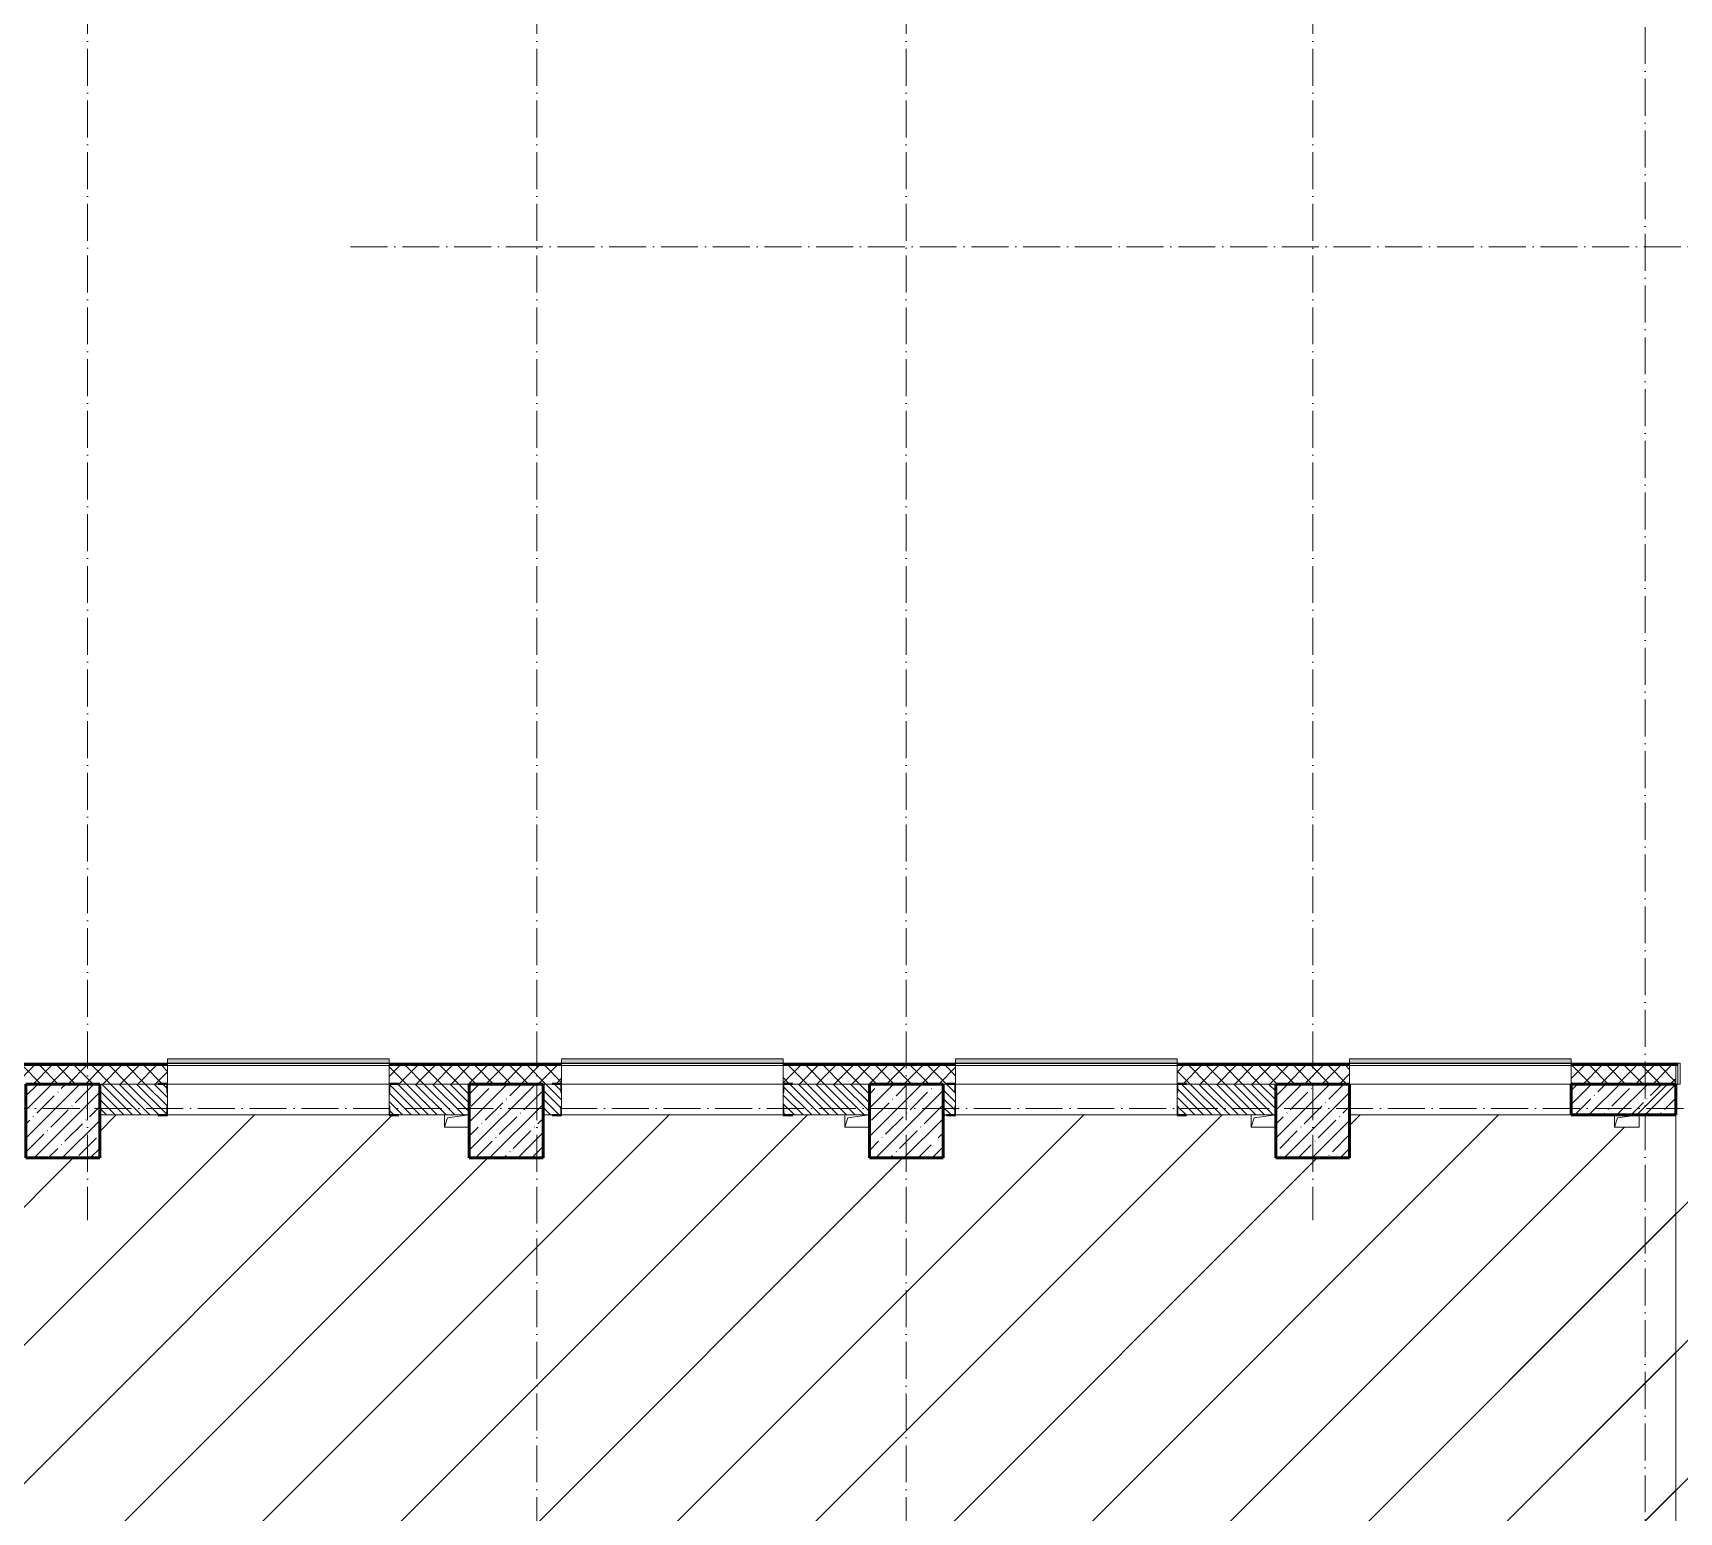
# Model space of a CAD drawing. Header units: millimetres. Extents: x -17017 to 628417, y -109036 to 199237.
# Drawn here: x 555367 to 568735, y -26211 to -14198 of the extents above; entities that cross this region are included whole.
import ezdxf

# ---------------------------------------------------------------- set-up
doc = ezdxf.new("R2010")
doc.units = ezdxf.units.MM
doc.linetypes.add('50_200_ШТРИХ_1Т_ш5_п1_п1_', pattern=[700, 500, -100, 0, -100])
for name, color, linetype, lineweight in [('A-FLOR-____-OTLN', 7, 'Continuous', 9), ('A-GENM-____-MCUT', 7, 'Continuous', 25), ('A-GENM-____-OTLN', 7, 'Continuous', 9), ('A-GENM-____-OTLN-1', 7, 'Continuous', 25), ('A-GLAZ-____-OTLN', 7, 'Continuous', 9), ('A-WALL-____-MCUT', 7, 'Continuous', 13), ('A-WALL-____-MCUT-1', 7, 'Continuous', 9), ('A-WALL-____-MCUT-2', 7, 'Continuous', 50), ('A-WALL-____-OTLN', 7, 'Continuous', 9), ('A-WALL-____-PATT-1', 7, 'Continuous', 9), ('A-WALL-FNSH-MCUT-1', 7, 'Continuous', 9), ('S-COLS-____-MCUT', 7, 'Continuous', 50), ('S-COLS-____-OTLN', 7, 'Continuous', 9), ('S-GRID-____-OTLN-1', 7, '50_200_ШТРИХ_1Т_ш5_п1_п1_', 9), ('стяжа', 7, 'Continuous', 30)]:
    doc.layers.add(name, color=color, linetype=linetype, lineweight=lineweight)
doc.layers.add('A-GLAZ-____-OTLN-1', color=7, linetype='Continuous', lineweight=9, true_color=0xc0c0c0)
pattern_1 = [(45, (239739.3, -3652.16), (-561.266, 561.266), [])]
pattern_2 = [(135, (523510.01, -90515.614), (-35.35534, -35.35534), [])]

# ---------------------------------------------------------------- blocks, each defined once
blk = doc.blocks.new('BSC_Колонна _Прямоугольная - 600х600-V74-АР1_План отверстий 3 этажа в осях 1-64_Ю-ЯЯ')
at = {"layer": 'S-COLS-____-OTLN'}
h = blk.add_hatch(dxfattribs=at)
h.set_pattern_fill('FP_83', color=256, style=0, pattern_type=2)
h.set_pattern_definition([(45, (-35700, -67481.04), (-114.04925, 114.04925), []), (45, (-35585.95, -67481.04), (-114.04925, 114.04925), [201.613, -40.323, 3.353, -36.97])])
h.paths.add_polyline_path([(-300, -300), (300, -300), (300, 300), (-300, 300)], flags=0)
at = {"layer": 'S-COLS-____-MCUT'}
for p, q in [((300, 300), (-300, 300)), ((-300, 300), (-300, -300)), ((300, -300), (300, 300)), ((-300, -300), (300, -300))]:
    blk.add_line(p, q, dxfattribs=at)
blk = doc.blocks.new('BSC_Колонна _Прямоугольная - 600х600-V78-АР1_План отверстий 3 этажа в осях 1-64_Ю-ЯЯ')
at = {"layer": 'S-COLS-____-OTLN'}
h = blk.add_hatch(dxfattribs=at)
h.set_pattern_fill('FP_87', color=256, style=0, pattern_type=2)
h.set_pattern_definition([(45, (-38950, -67481.04), (-114.04925, 114.04925), []), (45, (-38835.95, -67481.04), (-114.04925, 114.04925), [201.613, -40.323, 3.353, -36.97])])
h.paths.add_polyline_path([(-300, -300), (300, -300), (300, 300), (-300, 300)], flags=0)
at = {"layer": 'S-COLS-____-MCUT'}
for p, q in [((300, 300), (-300, 300)), ((-300, 300), (-300, -300)), ((300, -300), (300, 300)), ((-300, -300), (300, -300))]:
    blk.add_line(p, q, dxfattribs=at)
blk = doc.blocks.new('BSC_Колонна _Прямоугольная - 600х600-V85-АР1_План отверстий 3 этажа в осях 1-64_Ю-ЯЯ')
at = {"layer": 'S-COLS-____-OTLN'}
h = blk.add_hatch(dxfattribs=at)
h.set_pattern_fill('FP_93', color=256, style=0, pattern_type=2)
h.set_pattern_definition([(45, (-42250, -67481.04), (-114.04925, 114.04925), []), (45, (-42135.95, -67481.04), (-114.04925, 114.04925), [201.613, -40.323, 3.353, -36.97])])
h.paths.add_polyline_path([(-300, -300), (300, -300), (300, 300), (-300, 300)], flags=0)
at = {"layer": 'S-COLS-____-MCUT'}
for p, q in [((300, 300), (-300, 300)), ((-300, 300), (-300, -300)), ((300, -300), (300, 300)), ((-300, -300), (300, -300))]:
    blk.add_line(p, q, dxfattribs=at)
blk = doc.blocks.new('BSC_Колонна _Прямоугольная - 600х600-V89-АР1_План отверстий 3 этажа в осях 1-64_Ю-ЯЯ')
at = {"layer": 'S-COLS-____-OTLN'}
h = blk.add_hatch(dxfattribs=at)
h.set_pattern_fill('FP_94', color=256, style=0, pattern_type=2)
h.set_pattern_definition([(45, (-32100, -67481.04), (-114.04925, 114.04925), []), (45, (-31985.95, -67481.04), (-114.04925, 114.04925), [201.613, -40.323, 3.353, -36.97])])
h.paths.add_polyline_path([(-300, -300), (300, -300), (300, 300), (-300, 300)], flags=0)
at = {"layer": 'S-COLS-____-MCUT'}
for p, q in [((300, 300), (-300, 300)), ((-300, 300), (-300, -300)), ((300, -300), (300, 300)), ((-300, -300), (300, -300))]:
    blk.add_line(p, q, dxfattribs=at)
blk = doc.blocks.new('Фахверк_СКБ_Уголок - 250_2700-27497298-АР1_План отверстий 3 этажа в осях 1-64_Ю-ЯЯ')
at = {"layer": 'A-GENM-____-MCUT'}
for p, q in [((200, 181), (125, 181)), ((125, 181), (125, 106)), ((131, 106), (131, 175)), ((131, 175), (200, 175)), ((200, 175), (200, 181)), ((125, 106), (131, 106)), ((131, -6), (125, -6)), ((125, -6), (125, -81)), ((125, -81), (200, -81)), ((131, -75), (131, -6)), ((200, -75), (131, -75)), ((200, -81), (200, -75))]:
    blk.add_line(p, q, dxfattribs=at)
blk = doc.blocks.new('Фахверк_СКБ_Уголок - 250_2700-27509033-АР1_План отверстий 3 этажа в осях 1-64_Ю-ЯЯ')
at = {"layer": 'A-GENM-____-MCUT'}
for p, q in [((125, 181), (50, 181)), ((50, 181), (50, 175)), ((50, 175), (119, 175)), ((119, 175), (119, 106)), ((125, 106), (125, 181)), ((119, 106), (125, 106)), ((119, -75), (50, -75)), ((50, -75), (50, -81)), ((50, -81), (125, -81)), ((125, -6), (119, -6)), ((119, -6), (119, -75)), ((125, -81), (125, -6))]:
    blk.add_line(p, q, dxfattribs=at)
blk = doc.blocks.new('Фахверк_СКБ_Уголок - 250_2700_1-27501432-АР1_План отверстий 3 этажа в осях 1-64_Ю-ЯЯ')
at = {"layer": 'A-GENM-____-MCUT'}
for p, q in [((200, 181), (125, 181)), ((125, 181), (125, 106)), ((131, 106), (131, 175)), ((131, 175), (200, 175)), ((200, 175), (200, 181)), ((125, 106), (131, 106)), ((131, -6), (125, -6)), ((125, -6), (125, -81)), ((125, -81), (200, -81)), ((131, -75), (131, -6)), ((200, -75), (131, -75)), ((200, -81), (200, -75))]:
    blk.add_line(p, q, dxfattribs=at)
blk = doc.blocks.new('AR_Отверстие прямоугольное _в плите_ - AR_Отверстие прямоугольное _в плите_-30510712-АР1_План отверстий 3 этажа в осях 1-64_Ю-ЯЯ')
at = {"layer": 'A-GENM-____-OTLN'}
for p, q in [((-100, 50), (-100, -50)), ((-100, -50), (-75, 25)), ((-75, 25), (100, 50)), ((-100, -50), (100, -50))]:
    blk.add_line(p, q, dxfattribs=at)
blk = doc.blocks.new('AR_Отверстие прямоугольное _в плите_ - AR_Отверстие прямоугольное _в плите_-V184-АР1_План отверстий 3 этажа в осях 1-64_Ю-ЯЯ')
at = {"layer": 'A-GENM-____-OTLN'}
for p, q in [((-100, 50), (-100, -50)), ((-100, -50), (-75, 25)), ((-75, 25), (100, 50)), ((-100, -50), (100, -50))]:
    blk.add_line(p, q, dxfattribs=at)
blk = doc.blocks.new('AR_Отверстие прямоугольное _в плите_ - AR_Отверстие прямоугольное _в плите_-V183-АР1_План отверстий 3 этажа в осях 1-64_Ю-ЯЯ')
at = {"layer": 'A-GENM-____-OTLN'}
for p, q in [((-100, 50), (-100, -50)), ((-100, -50), (-75, 25)), ((-75, 25), (100, 50)), ((100, -50), (100, 50)), ((-100, -50), (100, -50))]:
    blk.add_line(p, q, dxfattribs=at)
blk = doc.blocks.new('Отлив_СКБ - Отлив витража_СФТК-31884011-АР1_План отверстий 3 этажа в осях 1-64_Ю-ЯЯ')
at = {"layer": 'A-GLAZ-____-OTLN-1'}
for points in [[(1800, 2), (1800, 37), (0, 37), (0, 2), (1715, 2)], [(1715, 0), (1800, 0), (1800, 2), (0, 2), (0, 0)]]:
    blk.add_hatch(color=256, dxfattribs=at).paths.add_polyline_path(points, flags=0)
at = {"layer": 'A-GLAZ-____-OTLN'}
for p, q in [((0, 3), (0, 37)), ((1800, 37), (0, 37)), ((0, 2), (1800, 2)), ((1800, 37), (1800, 3)), ((1800, 0), (0, 0))]:
    blk.add_line(p, q, dxfattribs=at)
blk = doc.blocks.new('Стены 11 - Стены 4-31628984-АР1_План отверстий 3 этажа в осях 1-64_Ю-ЯЯ')
at = {"layer": 'A-WALL-____-MCUT'}
for p, q in [((-1829, 41030), (-1829, 41010)), ((-1659, 41030), (-1829, 41030)), ((-1829, 41010), (-1659, 41010)), ((-1659, 41010), (-1659, 41030))]:
    blk.add_line(p, q, dxfattribs=at)
blk = doc.blocks.new('3эт')
at = {"layer": 'S-GRID-____-OTLN-1', "color": 251, "ltscale": 0.6, "true_color": 0x636466}
for p, q in [((316070.7, 4029.4), (316070.7, -20188)), ((319720.7, 4029.4), (319720.7, -33971.9)), ((322720.7, 4029.4), (322720.7, -33971.9)), ((326020.7, 4029.4), (326020.7, -20188)), ((328720.7, 3785.7), (328720.7, -33833.1)), ((318208.2, -12282.4), (387845.1, -12282.4)), ((387845.1, -19282.4), (279101.9, -19282.4))]:
    blk.add_line(p, q, dxfattribs=at)

msp = doc.modelspace()

# ---------------------------------------------------------------- hatches: boundary and pattern name
at = {"layer": 'A-WALL-____-PATT-1'}
h = msp.add_hatch(dxfattribs=at)
h.set_pattern_fill('FP_4', color=256, style=0, pattern_type=2)
h.set_pattern_definition([(45, (523510.01, -90515.61), (-70.71068, 70.71068), []), (135, (523510.01, -90515.61), (-70.71068, -70.71068), [])])
h.paths.add_polyline_path([(568710, -22735), (568710, -22585), (567860, -22585), (567860, -22735), (568566, -22735)], flags=0)
h.paths.add_polyline_path([(564735, -22735), (566060, -22735), (566060, -22585), (564660, -22585), (564660, -22729), (564735, -22729)], flags=0)
h.paths.add_polyline_path([(562785, -22735), (562785, -22729), (562860, -22729), (562860, -22585), (561460, -22585), (561460, -22729), (561535, -22729), (561535, -22735), (562760, -22735)], flags=0)
h.paths.add_polyline_path([(559585, -22735), (559585, -22729), (559660, -22729), (559660, -22585), (558260, -22585), (558260, -22729), (558335, -22729), (558335, -22735), (559510, -22735)], flags=0)
h.paths.add_polyline_path([(555910, -22735), (556385, -22735), (556385, -22729), (556460, -22729), (556460, -22585), (555060, -22585), (555060, -22729), (555135, -22729), (555135, -22735), (555310, -22735)], flags=0)
h.paths.add_polyline_path([(553185, -22735), (553185, -22729), (553260, -22729), (553260, -22585), (551860, -22585), (551860, -22729), (551935, -22729), (551935, -22735), (552760, -22735)], flags=0)
h.paths.add_polyline_path([(549985, -22735), (549985, -22729), (550060, -22729), (550060, -22585), (547360, -22585), (547360, -22735), (548240, -22735)], flags=0)
h = msp.add_hatch(dxfattribs=at)
h.set_pattern_fill('FP_9', color=256, style=0, pattern_type=2)
h.set_pattern_definition(pattern_2)
h.paths.add_polyline_path([(558910, -22985), (558910, -22735), (558266, -22735), (558266, -22804), (558260, -22804), (558260, -22916), (558266, -22916), (558266, -22985), (558845, -22985)], flags=0)
h.paths.add_polyline_path([(556385, -22985), (556454, -22985), (556454, -22916), (556460, -22916), (556460, -22804), (556454, -22804), (556454, -22735), (555910, -22735), (555910, -22985)], flags=0)
h = msp.add_hatch(dxfattribs=at)
h.set_pattern_fill('FP_9', color=256, style=0, pattern_type=2)
h.set_pattern_definition(pattern_2)
h.paths.add_polyline_path([(562160, -22985), (562160, -22735), (561466, -22735), (561466, -22804), (561460, -22804), (561460, -22916), (561466, -22916), (561466, -22985), (561535, -22985)], flags=0)
h.paths.add_polyline_path([(559510, -22985), (559654, -22985), (559654, -22916), (559660, -22916), (559660, -22804), (559654, -22804), (559654, -22735), (559510, -22735), (559510, -22916)], flags=0)
h = msp.add_hatch(dxfattribs=at)
h.set_pattern_fill('FP_9', color=256, style=0, pattern_type=2)
h.set_pattern_definition(pattern_2)
h.paths.add_polyline_path([(564735, -22985), (565460, -22985), (565460, -22735), (564666, -22735), (564666, -22804), (564660, -22804), (564660, -22916), (564666, -22916), (564666, -22985)], flags=0)
h.paths.add_polyline_path([(562785, -22985), (562854, -22985), (562854, -22916), (562860, -22916), (562860, -22804), (562854, -22804), (562854, -22735), (562760, -22735), (562760, -22985)], flags=0)
h = msp.add_hatch(dxfattribs=at)
h.set_pattern_fill('FP_12', color=256, style=0, pattern_type=2)
h.set_pattern_definition([(45, (523510, -90515.61), (-114.04925, 114.04925), []), (45, (523624.06, -90515.61), (-114.04925, 114.04925), [201.612, -40.322, 3.353, -36.97])])
h.paths.add_polyline_path([(568710, -22985), (568710, -22735), (567860, -22735), (567860, -22985), (568566, -22985)], flags=0)
at = {"layer": 'стяжа'}
h = msp.add_hatch(dxfattribs=at)
h.set_pattern_fill('ANSI31', color=5, scale=250)
h.set_pattern_definition(pattern_1)
h.paths.add_polyline_path([(598216, -23935), (597950, -23935), (597950, -23335), (597710, -23335), (597710, -22835), (598010, -22835), (598010, -20635), (597410, -20635), (597410, -20385), (592710, -20385), (592710, -20635), (592210, -20635), (592010, -20635), (592010, -21085), (591890, -21085), (591864, -21085), (591864, -21091), (591316, -21091), (590410, -21085), (590410, -20635), (587760, -20635), (587760, -21135), (587260, -21135), (587260, -22835), (587760, -22835), (587760, -23335), (587260, -23335), (586760, -23335), (585460, -23335), (584460, -23335), (583460, -23335), (582961, -23335), (582761, -23335), (582310, -23335), (580610, -23335), (580610, -24035), (580664, -24035), (580710, -24035), (580710, -24135), (581410, -24135), (581410, -24127), (581456, -24127), (581456, -24135), (581410, -24135), (580710, -24135), (580664, -24135), (580335, -24135), (579435, -24135), (579160, -24135), (579160, -23335), (577810, -23335), (577311, -23335), (577111, -23335), (576660, -23335), (576310, -23335), (576310, -23935), (576210, -23935), (576160, -23935), (575060, -23935), (574760, -23935), (573810, -23935), (573710, -23935), (573710, -23335), (573710, -23085), (573510, -23085), (573510, -22985), (571060, -22985), (569260, -22985), (569260, -22735), (568760, -22735), (568710, -22735), (567860, -22735), (567860, -22985), (568410, -22985), (568410, -23085), (568210, -23085), (568210, -22985), (567860, -22985), (566060, -22985), (566060, -23335), (565460, -23335), (565460, -23085), (565260, -23085), (565260, -22985), (564735, -22985), (564735, -22991), (564660, -22991), (564660, -22985), (562860, -22985), (562860, -22991), (562760, -22991), (562760, -23335), (562160, -23335), (562160, -23085), (561960, -23085), (561960, -22985), (561535, -22985), (561535, -22991), (561460, -22991), (559660, -22985), (559660, -22991), (559510, -22991), (559510, -23335), (558910, -23335), (558910, -23085), (558710, -23085), (558710, -22985), (558335, -22985), (558335, -22991), (558260, -22991), (556460, -22985), (556460, -22991), (556385, -22991), (555910, -22985), (555910, -23335), (555310, -23335), (555310, -22985), (555135, -22985), (555135, -22991), (555060, -22991), (553260, -22985), (553260, -22991), (553185, -22991), (552960, -22987), (552960, -23085), (552760, -23085), (552760, -23335), (552160, -23335), (552160, -23085), (551958, -23085), (551958, -22991), (551860, -22991), (550060, -22985), (550060, -22991), (549985, -22991), (547210, -22985), (547210, -23335), (546610, -23335), (546610, -23035), (546510, -23035), (546510, -22835), (541810, -22835), (541810, -23035), (541710, -23035), (541710, -23335), (541210, -23335), (541210, -23035), (541110, -23035), (541110, -22835), (537110, -22835), (537110, -23035), (537010, -23035), (537010, -23335), (536510, -23335), (536510, -23035), (536410, -23035), (536410, -22835), (533510, -22835), (533510, -23035), (533410, -23035), (533410, -23335), (532910, -23335), (532910, -23035), (532810, -23035), (532810, -22835), (531710, -22835), (531710, -23035), (530910, -23035), (530910, -22235), (531110, -22235), (531110, -16485), (530910, -16485), (530910, -15885), (530910, -15685), (531110, -15685), (531110, -13885), (531041, -13885), (531041, -13879), (531110, -13879), (531110, -13810), (531110, -13585), (530910, -13585), (530910, -13385), (530910, -7935), (530910, -7735), (530910, -7510), (530904, -7510), (530904, -7435), (530910, -5635), (530610, -5635), (530610, -5085), (529060, -5085), (529060, -5335), (529060, -5435), (528284, -5435), (528284, -5441), (527836, -5441), (527660, -5435), (527660, -5085), (521560, -5085), (521560, -5335), (521410, -5335), (521410, -5535), (521310, -5535), (521310, -5660), (521316, -5660), (521316, -5735), (521310, -7535), (521316, -7535), (521316, -7610), (521312, -8035), (521410, -8035), (521410, -8235), (521560, -8235), (521560, -8735), (521310, -8735), (521310, -10535), (521316, -10535), (521316, -10610), (521310, -11660), (521316, -11660), (521316, -11735), (521310, -13535), (521316, -13535), (521316, -13685), (521560, -13685), (523760, -13685), (523760, -13285), (526210, -13285), (526760, -13285), (526810, -13285), (526910, -13285), (526910, -13685), (528560, -13685), (529060, -13685), (529510, -13685), (530410, -13685), (530410, -13885), (529510, -13885), (529060, -13885), (529060, -14185), (529060, -15235), (529060, -15735), (529060, -15985), (529060, -17485), (529060, -19110), (529066, -19110), (529066, -19185), (529060, -19215), (529060, -19190), (528860, -19190), (528860, -20080), (529066, -20080), (529066, -20160), (529060, -20735), (528560, -20735), (528560, -20860), (528566, -20860), (528566, -20935), (528560, -21335), (528560, -22185), (528560, -22635), (528566, -22635), (528566, -22710), (528560, -22835), (529060, -22835), (529060, -23335), (529060, -23660), (529066, -23660), (529066, -23806), (529060, -23835), (529060, -24785), (529060, -25435), (529066, -25435), (529066, -25510), (529060, -28485), (529310, -28485), (530910, -28485), (531110, -28485), (531110, -27335), (531360, -27335), (532460, -27335), (532860, -27335), (533960, -27335), (534760, -27335), (536360, -27335), (536810, -27335), (537415, -27335), (537415, -27329), (537490, -27329), (537496, -27329), (537565, -27329), (538415, -27334), (538415, -27329), (538484, -27329), (538490, -27329), (538565, -27329), (539785, -27335), (539785, -27329), (539860, -27329), (539866, -27329), (539935, -27329), (541010, -27335), (541010, -27329), (541085, -27329), (541210, -27335), (541710, -27335), (542110, -27335), (542435, -27335), (542435, -27329), (542510, -27329), (542516, -27329), (542585, -27329), (542710, -27335), (543410, -27335), (544210, -27335), (544710, -27335), (544710, -26885), (544964, -26885), (545010, -26885), (545710, -26885), (545756, -26885), (545935, -26885), (546385, -26885), (547010, -26885), (547210, -26885), (547210, -27085), (547210, -27085), (547210, -27335), (548385, -27335), (548385, -27329), (548460, -27329), (548466, -27329), (548535, -27329), (549160, -27335), (549160, -27329), (549235, -27329), (549335, -27335), (549335, -27329), (549410, -27329), (549410, -27335), (550110, -27335), (550110, -27329), (550210, -27329), (550210, -27335), (550710, -27335), (550735, -27333), (550735, -27329), (550810, -27329), (550810, -27335), (551040, -27335), (551510, -27335), (551510, -27329), (551585, -27329), (551685, -27335), (551685, -27329), (551760, -27329), (551760, -27335), (551960, -27335), (552385, -27335), (552385, -27329), (552454, -27329), (552460, -27329), (552535, -27329), (553210, -27335), (553710, -27335), (554035, -27335), (554035, -27329), (554110, -27329), (554915, -27335), (555615, -27335), (555735, -27335), (555735, -27329), (555804, -27329), (555810, -27329), (555885, -27329), (556260, -27335), (556360, -27335), (556560, -27335), (556960, -27335), (559210, -27335), (559710, -27335), (560035, -27335), (560035, -27329), (560110, -27329), (560910, -27335), (561410, -27335), (561735, -27335), (561735, -27329), (561804, -27329), (561810, -27329), (561885, -27329), (562210, -27335), (562710, -27335), (566110, -27335), (567112, -27335), (567612, -27335), (567810, -27335), (568210, -27335), (568210, -27835), (568710, -27835), (568710, -31260), (568716, -31260), (568760, -31260), (568760, -31329), (568710, -31379), (568710, -34835), (568760, -34835), (569260, -34835), (569260, -34985), (569460, -34985), (569285, -35010), (569260, -35085), (569260, -35335), (569604, -35335), (569604, -35266), (569610, -35154), (569610, -35335), (571410, -35335), (571410, -35266), (571410, -35154), (571410, -35079), (571485, -35079), (571760, -35085), (571760, -34835), (572260, -34835), (572260, -34985), (572460, -34985), (572285, -35010), (572260, -35085), (572260, -35335), (572604, -35335), (572604, -35266), (572610, -35154), (572610, -35335), (574410, -35335), (574410, -35266), (574410, -35154), (574410, -35079), (574485, -35079), (575535, -35085), (575535, -35079), (575610, -35079), (577410, -35085), (577410, -35079), (577560, -35079), (577560, -34985), (577760, -34985), (577760, -34835), (577910, -34835), (577910, -31410), (577904, -31410), (577904, -31335), (577906, -30085), (577360, -30085), (577360, -29985), (577360, -29935), (577360, -29485), (577360, -28185), (573760, -28185), (573360, -28185), (573310, -28185), (573160, -28185), (573160, -27535), (572260, -27535), (572260, -27835), (571760, -27835), (571760, -27535), (571435, -27535), (571435, -27541), (571360, -27541), (571354, -27541), (571285, -27541), (570945, -27535), (570095, -27535), (569660, -27535), (569660, -27541), (569585, -27541), (569260, -27535), (569654, -27535), (569654, -27404), (569660, -27404), (569660, -27535), (570095, -27535), (570095, -27335), (569585, -27335), (569585, -27329), (569660, -27329), (570095, -27335), (570945, -27335), (571285, -27335), (571285, -27329), (571354, -27329), (571360, -27329), (571435, -27329), (571760, -27335), (572260, -27335), (573885, -27335), (573885, -27329), (573960, -27329), (573966, -27329), (574120, -27329), (574120, -27335), (574520, -27335), (574660, -27335), (574660, -27329), (574735, -27329), (574885, -27335), (574885, -27329), (574960, -27329), (575090, -27335), (575490, -27335), (575660, -27335), (575660, -27329), (575735, -27329), (575885, -27335), (575885, -27329), (575960, -27329), (575960, -27335), (576660, -27335), (576660, -27329), (576735, -27329), (576885, -27335), (576885, -27329), (576960, -27329), (577660, -27335), (577660, -27329), (577760, -27329), (577760, -27335), (578260, -27335), (578585, -27335), (578585, -27329), (578660, -27329), (579010, -27335), (579860, -27335), (580285, -27335), (580285, -27329), (580354, -27329), (580360, -27329), (580435, -27329), (580760, -27335), (581260, -27335), (581760, -27335), (582260, -27335), (583985, -27335), (583985, -27329), (584060, -27329), (584066, -27329), (584090, -27335), (584065, -27335), (584065, -27495), (584066, -27535), (585855, -27535), (585855, -27375), (585854, -27335), (585785, -27335), (585785, -27329), (585854, -27329), (585860, -27329), (585935, -27329), (586760, -27335), (587260, -27335), (587785, -27335), (587785, -27329), (587860, -27329), (587866, -27329), (587935, -27329), (588585, -27335), (588835, -27335), (588935, -27335), (588935, -27329), (589004, -27329), (589010, -27329), (589085, -27329), (590210, -27335), (590660, -27335), (592260, -27335), (592760, -27335), (595085, -27335), (595085, -27329), (595160, -27329), (595166, -27329), (595235, -27329), (596760, -27335), (596760, -27329), (596835, -27329), (597950, -27335), (597950, -26035), (598210, -26035)])
h = msp.add_hatch(dxfattribs=at)
h.set_pattern_fill('ANSI31', color=5, scale=250)
h.set_pattern_definition(pattern_1)
h.paths.add_polyline_path([(531110, -16485), (530910, -16485), (530910, -15885), (530910, -15685), (530910, -13885), (530835, -13885), (530835, -13891), (530760, -13891), (530760, -13816), (530760, -13754), (530760, -13685), (530410, -13685), (530410, -13885), (529510, -13885), (529060, -13885), (529060, -14185), (529060, -15235), (529060, -15735), (529060, -15985), (529060, -17485), (529060, -19110), (529066, -19110), (529066, -19185), (529060, -19215), (529060, -19185), (529020, -19185), (529020, -19190), (528854, -19190), (528854, -19110), (528855, -18735), (528260, -18735), (528260, -18635), (528260, -18585), (528260, -18135), (528260, -15009), (528254, -15009), (528254, -14561), (528260, -13885), (525135, -13885), (525135, -13891), (525060, -13891), (521554, -13885), (521560, -13885), (521560, -13685), (521060, -13685), (521060, -14185), (521060, -14660), (521060, -14729), (521129, -14729), (521129, -14735), (521241, -14735), (521241, -14729), (521310, -14729), (521310, -14660), (521316, -14660), (521316, -14735), (521310, -16535), (521316, -16535), (521316, -16610), (521313, -16785), (521410, -16785), (521410, -16985), (521560, -16985), (521560, -17485), (521310, -17485), (521310, -17660), (521316, -17660), (521316, -17735), (521310, -22535), (521316, -22535), (521316, -22610), (521310, -22835), (521560, -22835), (528360, -22835), (528360, -22710), (528354, -22710), (528354, -22635), (528360, -22185), (528360, -21335), (528360, -20935), (528354, -20935), (528354, -20860), (528360, -20535), (528360, -20860), (528360, -20929), (528429, -20929), (528479, -20935), (528491, -20935), (528491, -20929), (528560, -20929), (528560, -20860), (528560, -20735), (529060, -20735), (529060, -20160), (529060, -20091), (528991, -20091), (528991, -20085), (529066, -20085), (529066, -20160), (529060, -20735), (528560, -20735), (528560, -20860), (528566, -20860), (528566, -20935), (528560, -21335), (528560, -22185), (528560, -22635), (528566, -22635), (528566, -22710), (528560, -22835), (529060, -22835), (529060, -23335), (529060, -23660), (529066, -23660), (529066, -23735), (529060, -23835), (529060, -24785), (529060, -25435), (529066, -25435), (529066, -25510), (529060, -28485), (529310, -28485), (530910, -28485), (531110, -28485), (531110, -27335), (531360, -27335), (532460, -27335), (532860, -27335), (533960, -27335), (534760, -27335), (536360, -27335), (536810, -27335), (537415, -27335), (537415, -27329), (537490, -27329), (537496, -27329), (537565, -27329), (538415, -27334), (538415, -27329), (538484, -27329), (538490, -27329), (538565, -27329), (539785, -27335), (539785, -27329), (539860, -27329), (539866, -27329), (539935, -27329), (541010, -27335), (541010, -27329), (541085, -27329), (541210, -27335), (541710, -27335), (542110, -27335), (542435, -27335), (542435, -27329), (542510, -27329), (542516, -27329), (542585, -27329), (542710, -27335), (543410, -27335), (544210, -27335), (544710, -27335), (544710, -26885), (544964, -26885), (545010, -26885), (545710, -26885), (545756, -26885), (545935, -26885), (546385, -26885), (547010, -26885), (547210, -26885), (547210, -27085), (547210, -27085), (547210, -27335), (548385, -27335), (548385, -27329), (548460, -27329), (548466, -27329), (548535, -27329), (549160, -27335), (549160, -27329), (549235, -27329), (549335, -27335), (549335, -27329), (549410, -27329), (549410, -27335), (550110, -27335), (550110, -27329), (550210, -27329), (550210, -27335), (550735, -27335), (550735, -27329), (550810, -27329), (550810, -27335), (551040, -27335), (551440, -27335), (551510, -27335), (551510, -27329), (551585, -27329), (551685, -27335), (551685, -27329), (551760, -27329), (551760, -27335), (551960, -27335), (552310, -27335), (552385, -27335), (552385, -27329), (552454, -27329), (552460, -27329), (552535, -27329), (553210, -27335), (553710, -27335), (554035, -27335), (554035, -27329), (554110, -27329), (554915, -27335), (555615, -27335), (555735, -27335), (555735, -27329), (555804, -27329), (555810, -27329), (555885, -27329), (556260, -27335), (556360, -27335), (556560, -27335), (556960, -27335), (559210, -27335), (559710, -27335), (560035, -27335), (560035, -27329), (560110, -27329), (560910, -27335), (561410, -27335), (561735, -27335), (561735, -27329), (561804, -27329), (561810, -27329), (561885, -27329), (562210, -27335), (562710, -27335), (566110, -27335), (567112, -27335), (567612, -27335), (567810, -27335), (568210, -27335), (568710, -27335), (568710, -22985), (568410, -22985), (568410, -23085), (568210, -23085), (568210, -22985), (567860, -22985), (566060, -22985), (566060, -23335), (565460, -23335), (565460, -23085), (565260, -23085), (565260, -22985), (564735, -22985), (564735, -22991), (564660, -22991), (564660, -22985), (562860, -22985), (562860, -22991), (562760, -22991), (562760, -23335), (562160, -23335), (562160, -23085), (561960, -23085), (561960, -22985), (561535, -22985), (561535, -22991), (561460, -22991), (559660, -22985), (559660, -22991), (559585, -22991), (559510, -22985), (559510, -23335), (558910, -23335), (558910, -23085), (558710, -23085), (558710, -22985), (558335, -22985), (558335, -22991), (558260, -22991), (556460, -22985), (556460, -22991), (556385, -22991), (555910, -22985), (555910, -23335), (555310, -23335), (555310, -22985), (555135, -22985), (555135, -22991), (555060, -22991), (553260, -22985), (553260, -22991), (553185, -22991), (552960, -22987), (552960, -23085), (552760, -23085), (552760, -23335), (552160, -23335), (552160, -23085), (551958, -23085), (551958, -22991), (551860, -22991), (550060, -22985), (550060, -22991), (549985, -22991), (547210, -22985), (547210, -23335), (546610, -23335), (546610, -23035), (546510, -23035), (546510, -22835), (541810, -22835), (541810, -23035), (541710, -23035), (541710, -23335), (541210, -23335), (541210, -23035), (541110, -23035), (541110, -22835), (537110, -22835), (537110, -23035), (537010, -23035), (537010, -23335), (536510, -23335), (536510, -23035), (536410, -23035), (536410, -22835), (533510, -22835), (533510, -23035), (533410, -23035), (533410, -23335), (532910, -23335), (532910, -23035), (532810, -23035), (532810, -22835), (531710, -22835), (531710, -23035), (530910, -23035), (530910, -22235), (531110, -22235)])

# ---------------------------------------------------------------- linework, layer by layer
at = {"layer": 'A-FLOR-____-OTLN'}
msp.add_line((568710, -27335), (568710, -22985), dxfattribs=at)
at = {"layer": 'A-WALL-____-MCUT'}
for p, q in [((556385, -22735), (555910, -22735)), ((556460, -22916), (556460, -22804)), ((558260, -22804), (558260, -22916)), ((558910, -22735), (558335, -22735)), ((559585, -22735), (559510, -22735)), ((559660, -22916), (559660, -22804)), ((561460, -22804), (561460, -22916)), ((562160, -22735), (561535, -22735)), ((562785, -22735), (562760, -22735)), ((562860, -22916), (562860, -22804)), ((564660, -22804), (564660, -22916)), ((565460, -22735), (564735, -22735)), ((555910, -22985), (556385, -22985)), ((558335, -22985), (558910, -22985)), ((559510, -22985), (559585, -22985)), ((561535, -22985), (562160, -22985)), ((562760, -22985), (562785, -22985)), ((564735, -22985), (565460, -22985))]:
    msp.add_line(p, q, dxfattribs=at)
at = {"layer": 'A-WALL-____-MCUT-1'}
for p, q in [((556460, -22573), (555060, -22573)), ((556460, -22579), (555060, -22579)), ((555060, -22585), (556460, -22585)), ((556460, -22729), (556460, -22585)), ((559660, -22573), (558260, -22573)), ((559660, -22579), (558260, -22579)), ((558260, -22585), (559660, -22585)), ((558260, -22585), (558260, -22729)), ((559660, -22729), (559660, -22585)), ((562860, -22573), (561460, -22573)), ((562860, -22579), (561460, -22579)), ((561460, -22585), (561460, -22729)), ((562860, -22585), (561460, -22585)), ((562860, -22729), (562860, -22585)), ((566060, -22573), (564660, -22573)), ((566060, -22579), (564660, -22579)), ((564660, -22585), (566060, -22585)), ((564660, -22585), (564660, -22729)), ((566060, -22735), (566060, -22585)), ((568725, -22573), (567860, -22573)), ((568725, -22579), (567860, -22579)), ((567860, -22585), (567860, -22735)), ((568710, -22585), (567860, -22585)), ((568710, -22735), (568710, -22585))]:
    msp.add_line(p, q, dxfattribs=at)
at = {"layer": 'A-WALL-____-MCUT-2'}
for p, q in [((568710, -22735), (567860, -22735)), ((567860, -22735), (567860, -22985)), ((568710, -22985), (568710, -22735)), ((567860, -22985), (568710, -22985))]:
    msp.add_line(p, q, dxfattribs=at)
at = {"layer": 'A-WALL-____-OTLN'}
for p, q in [((556460, -22585), (558260, -22585)), ((561460, -22585), (559660, -22585)), ((562860, -22585), (564660, -22585)), ((566060, -22585), (567860, -22585)), ((558260, -22735), (556460, -22735)), ((561460, -22735), (559660, -22735)), ((564660, -22735), (562860, -22735)), ((567860, -22735), (566060, -22735)), ((568725, -22735), (568710, -22735)), ((558260, -22985), (556460, -22985)), ((561460, -22985), (559660, -22985)), ((564660, -22985), (562860, -22985)), ((567860, -22985), (566060, -22985))]:
    msp.add_line(p, q, dxfattribs=at)
at = {"layer": 'A-WALL-FNSH-MCUT-1'}
for p, q in [((556460, -22565), (555060, -22565)), ((556460, -22585), (556460, -22565)), ((559660, -22565), (558260, -22565)), ((558260, -22565), (558260, -22585)), ((559660, -22585), (559660, -22565)), ((562860, -22565), (561460, -22565)), ((561460, -22565), (561460, -22585)), ((562860, -22585), (562860, -22565)), ((566060, -22565), (564660, -22565)), ((564660, -22565), (564660, -22585)), ((566060, -22585), (566060, -22565)), ((568725, -22565), (567860, -22565)), ((567860, -22565), (567860, -22585)), ((568710, -22585), (568725, -22585)), ((568725, -22585), (568725, -22565))]:
    msp.add_line(p, q, dxfattribs=at)

# ---------------------------------------------------------------- block references
at = {"layer": 'A-GENM-____-OTLN'}
for name, p in [('AR_Отверстие прямоугольное _в плите_ - AR_Отверстие прямоугольное _в плите_-30510712-АР1_План отверстий 3 этажа в осях 1-64_Ю-ЯЯ', (558810, -23035)), ('AR_Отверстие прямоугольное _в плите_ - AR_Отверстие прямоугольное _в плите_-V184-АР1_План отверстий 3 этажа в осях 1-64_Ю-ЯЯ', (562060, -23035)), ('AR_Отверстие прямоугольное _в плите_ - AR_Отверстие прямоугольное _в плите_-30510712-АР1_План отверстий 3 этажа в осях 1-64_Ю-ЯЯ', (565360, -23035)), ('AR_Отверстие прямоугольное _в плите_ - AR_Отверстие прямоугольное _в плите_-V183-АР1_План отверстий 3 этажа в осях 1-64_Ю-ЯЯ', (568310, -23035))]:
    msp.add_blockref(name, p, dxfattribs=at)
at = {"layer": 'A-GENM-____-OTLN-1', "rotation": 180}
for name, p in [('Фахверк_СКБ_Уголок - 250_2700-27497298-АР1_План отверстий 3 этажа в осях 1-64_Ю-ЯЯ', (556585, -22810)), ('Фахверк_СКБ_Уголок - 250_2700-27509033-АР1_План отверстий 3 этажа в осях 1-64_Ю-ЯЯ', (558385, -22810)), ('Фахверк_СКБ_Уголок - 250_2700_1-27501432-АР1_План отверстий 3 этажа в осях 1-64_Ю-ЯЯ', (559785, -22810)), ('Фахверк_СКБ_Уголок - 250_2700-27509033-АР1_План отверстий 3 этажа в осях 1-64_Ю-ЯЯ', (561585, -22810)), ('Фахверк_СКБ_Уголок - 250_2700_1-27501432-АР1_План отверстий 3 этажа в осях 1-64_Ю-ЯЯ', (562985, -22810)), ('Фахверк_СКБ_Уголок - 250_2700-27509033-АР1_План отверстий 3 этажа в осях 1-64_Ю-ЯЯ', (564785, -22810))]:
    msp.add_blockref(name, p, dxfattribs=at)
at = {"layer": 'A-GLAZ-____-OTLN'}
for p in [(556460, -22568), (559660, -22568), (562860, -22568), (566060, -22568)]:
    msp.add_blockref('Отлив_СКБ - Отлив витража_СФТК-31884011-АР1_План отверстий 3 этажа в осях 1-64_Ю-ЯЯ', p, dxfattribs=at)
at = {"layer": 'A-WALL-____-OTLN', "rotation": 89.9999999999999}
msp.add_blockref('Стены 11 - Стены 4-31628984-АР1_План отверстий 3 этажа в осях 1-64_Ю-ЯЯ', (609755, -20906), dxfattribs=at)
at = {"layer": 'S-COLS-____-OTLN'}
for name, p in [('BSC_Колонна _Прямоугольная - 600х600-V89-АР1_План отверстий 3 этажа в осях 1-64_Ю-ЯЯ', (555610, -23035)), ('BSC_Колонна _Прямоугольная - 600х600-V74-АР1_План отверстий 3 этажа в осях 1-64_Ю-ЯЯ', (559210, -23035)), ('BSC_Колонна _Прямоугольная - 600х600-V78-АР1_План отверстий 3 этажа в осях 1-64_Ю-ЯЯ', (562460, -23035)), ('BSC_Колонна _Прямоугольная - 600х600-V85-АР1_План отверстий 3 этажа в осях 1-64_Ю-ЯЯ', (565760, -23035))]:
    msp.add_blockref(name, p, dxfattribs=at)
at = {"layer": 'стяжа'}
msp.add_blockref('3эт', (239739, -3652), dxfattribs=at)

doc.saveas('drawing.dxf')
